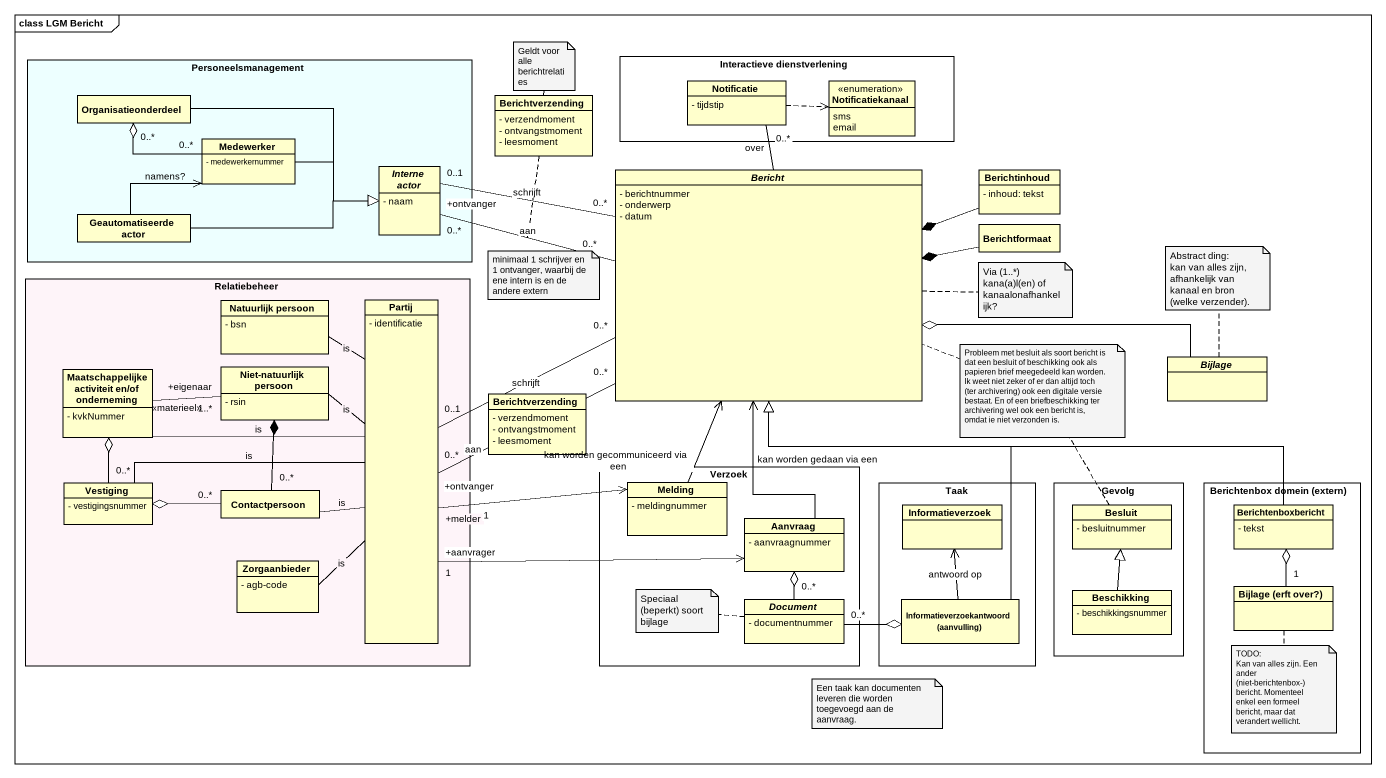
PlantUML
@startuml
mainframe class LGM Bericht
hide circle
hide empty members
skinparam classAttributeIconSize 0
rectangle Personeelsmanagement #EDFFFF {
  class Organisatieonderdeel
  class Medewerker {
    - medewerkernummer
  }
  abstract class "Interne actor" as Interne_actor {
    - naam
  }
  class "Geautomatiseerde actor" as Geautomatiseerde_actor
}
rectangle "Interactieve dienstverlening" as Interactieve_dienstverlening {
  class Notificatie {
    - tijdstip
  }
  enum Notificatiekanaal {
    sms
    email
  }
}
class Berichtverzending {
  - verzendmoment
  - ontvangstmoment
  - leesmoment
}
abstract class Bericht {
  - berichtnummer
  - onderwerp
  - datum
}
class Berichtinhoud {
  - inhoud: tekst
}
class Berichtformaat
rectangle Relatiebeheer #FEF4F9 {
  class "Natuurlijk persoon" as Natuurlijk_persoon {
    - bsn
  }
  class Partij {
    - identificatie
  }
  class "Maatschappelijke activiteit en/of onderneming" as Maatschappelijke_activiteit {
    - kvkNummer
  }
  class "Niet-natuurlijk persoon" as Niet_natuurlijk_persoon {
    - rsin
  }
  class Vestiging {
    - vestigingsnummer
  }
  class Contactpersoon
  class Zorgaanbieder {
    - agb-code
  }
}
abstract class Bijlage
class "Berichtverzending" as Berichtverzending_2 {
  - verzendmoment
  - ontvangstmoment
  - leesmoment
}
rectangle Verzoek {
  class Melding {
    - meldingnummer
  }
  class Aanvraag {
    - aanvraagnummer
  }
  abstract class Document {
    - documentnummer
  }
}
rectangle Taak {
  class Informatieverzoek
  class "Informatieverzoekantwoord (aanvulling)" as Informatieverzoekantwoord
}
rectangle Gevolg {
  class Besluit {
    - besluitnummer
  }
  class Beschikking {
    - beschikkingsnummer
  }
}
rectangle "Berichtenbox domein (extern)" as Berichtenbox_domein_extern {
  class Berichtenboxbericht {
    - tekst
  }
  class "Bijlage (erft over?)" as Bijlage_erft_over
}
Organisatieonderdeel -right-|> Interne_actor
Notificatie .right.> Notificatiekanaal
Notificatie "0..*" -- Bericht : over
Medewerker "0..*" -left-o "0..*" Organisatieonderdeel
Medewerker -right-|> Interne_actor
Interne_actor "0..1" -right- "0..*" Bericht : schrijft
Bericht "0..*" -left- "+ontvanger\n0..*" Interne_actor : aan
(Bericht, Interne_actor) .. Berichtverzending
Bericht "0..*" -left- "+ontvanger\n0..*" Partij : aan
(Bericht, Partij) .. Berichtverzending_2
Berichtinhoud -left-* Bericht
Geautomatiseerde_actor -right-> Medewerker : namens?
Geautomatiseerde_actor -right-|> Interne_actor
Berichtformaat -left-* Bericht
Partij "0..1" -right- "0..*" Bericht : schrijft
Partij -up- Natuurlijk_persoon : is
Partij -left- Maatschappelijke_activiteit : is
Partij -up- Niet_natuurlijk_persoon : is
Partij -left- Vestiging : is
Partij -left- Contactpersoon : is
Partij "+melder\n1" -right-> Melding
Partij "+aanvrager\n1" -right-> Aanvraag
Partij -- Zorgaanbieder : is
Niet_natuurlijk_persoon "+eigenaar\n1..*" -left- Maatschappelijke_activiteit : <<materieel>>
Bijlage -left-o Bericht
Vestiging "0..*" -up-o Maatschappelijke_activiteit
Contactpersoon "0..*" -up-* Niet_natuurlijk_persoon
Contactpersoon "0..*" -left-o Vestiging
Melding -up-> Bericht : kan worden gecommuniceerd via een
Berichtenboxbericht -left-|> Bericht
Aanvraag -up-> Bericht : kan worden gedaan via een
Beschikking -up-|> Besluit
Bijlage_erft_over "1" -up-o Berichtenboxbericht
Document "0..*" -up-o Aanvraag
Document "0..*" -right-o Informatieverzoekantwoord
Informatieverzoekantwoord -up-|> Bericht
Informatieverzoekantwoord -up-> Informatieverzoek : antwoord op
note top of Berichtverzending : Geldt voor alle berichtrelaties
note as N2
  minimaal 1 schrijver en 1 ontvanger, waarbij de ene intern is en de andere extern
end note
note right of Bericht : Via (1..*) kana(a)l(en) of kanaalonafhankelijk?
note top of Bijlage
  Abstract ding:
  kan van alles zijn, afhankelijk van kanaal en bron (welke verzender).
end note
note as N5
  Probleem met besluit als soort bericht is dat een besluit of beschikking ook als papieren brief meegedeeld kan worden. Ik weet niet zeker of er dan altijd toch (ter archivering) ook een digitale versie bestaat. En of een briefbeschikking ter archivering wel ook een bericht is, omdat ie niet verzonden is.
end note
N5 .. Besluit
N5 .. Bericht
note left of Document : Speciaal (beperkt) soort bijlage
note bottom of Bijlage_erft_over
  TODO:
  Kan van alles zijn. Een ander (niet-berichtenbox-) bericht. Momenteel enkel een formeel bericht, maar dat verandert wellicht.
end note
note as N8
  Een taak kan documenten leveren die worden toegevoegd aan de aanvraag.
end note
@enduml
